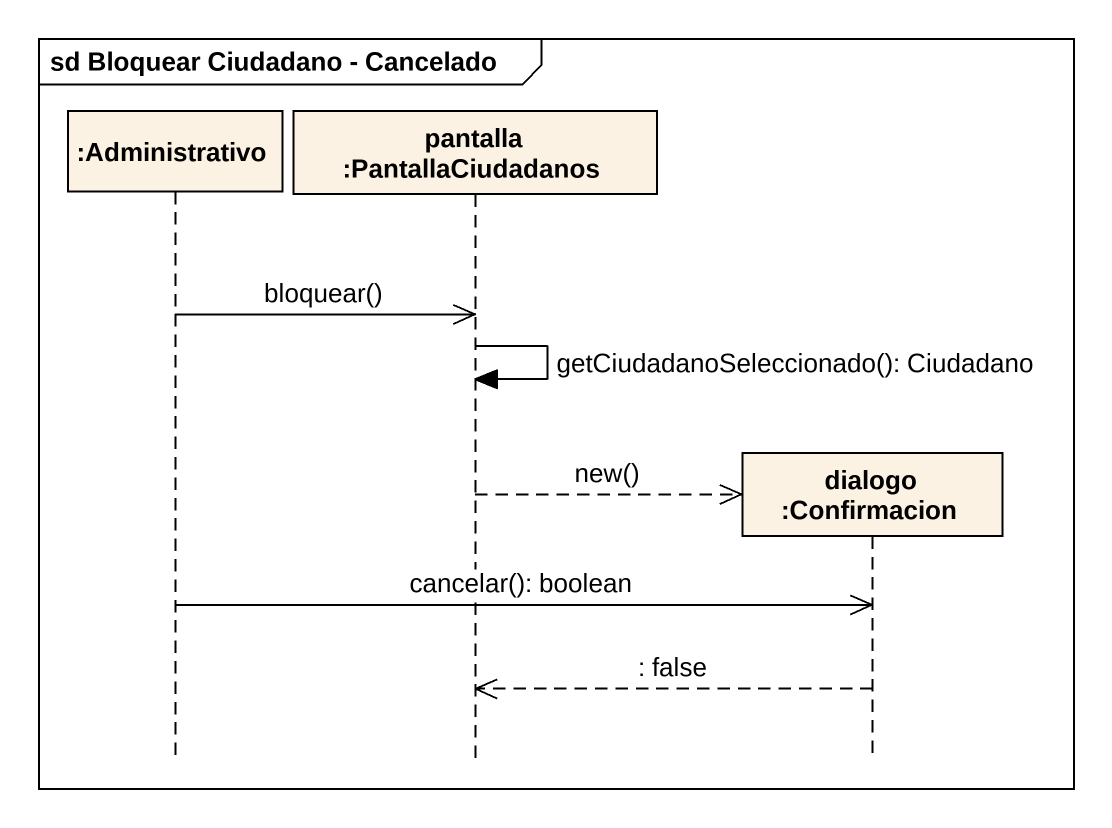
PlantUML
@startuml
mainframe sd Bloquear Ciudadano - Cancelado
hide footbox
participant ":Administrativo" as Administrativo
participant "pantalla :PantallaCiudadanos" as pantalla_PantallaCiudadanos
participant "dialogo :Confirmacion" as dialogo_Confirmacion

Administrativo ->> pantalla_PantallaCiudadanos : bloquear()
pantalla_PantallaCiudadanos -> pantalla_PantallaCiudadanos : getCiudadanoSeleccionado(): Ciudadano
pantalla_PantallaCiudadanos -->> dialogo_Confirmacion ** : new()
Administrativo ->> dialogo_Confirmacion : cancelar(): boolean
dialogo_Confirmacion -->> pantalla_PantallaCiudadanos : : false
@enduml
